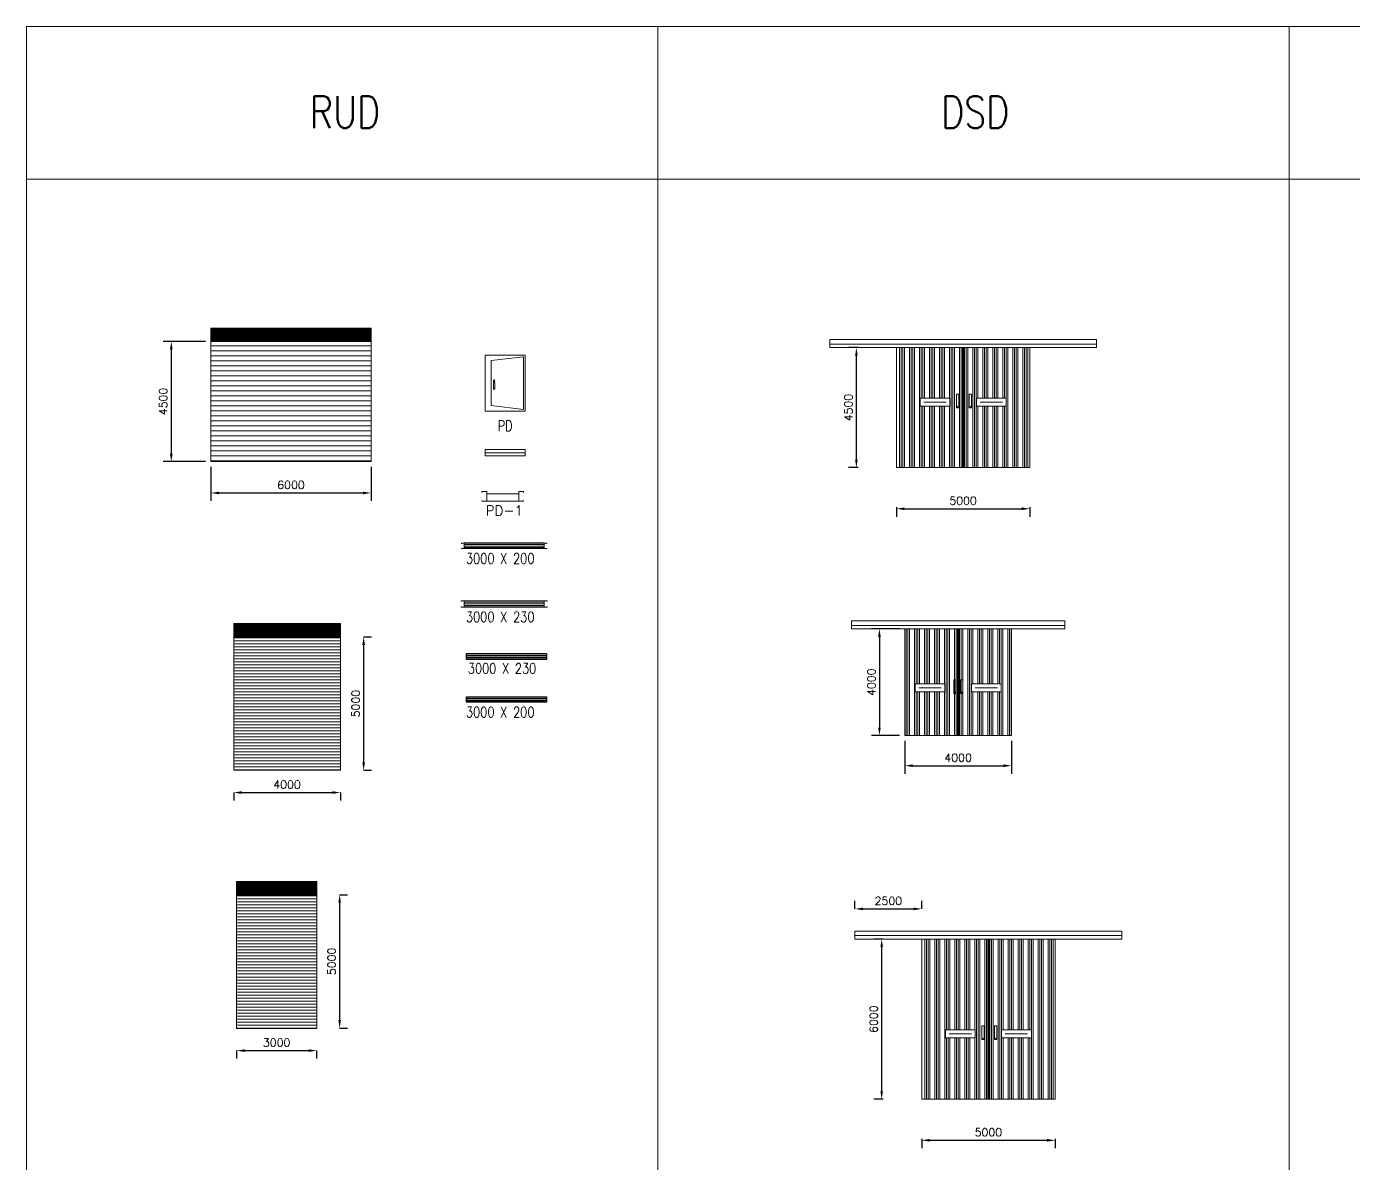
# Model space of a CAD drawing. Header units: millimetres. Extents: x 68421 to 1479662, y -51504 to 144751.
# Drawn here: x 68421 to 118163, y 102131 to 144751 of the extents above; entities that cross this region are included whole.
import ezdxf

# ---------------------------------------------------------------- set-up
doc = ezdxf.new("R2010")
doc.units = ezdxf.units.MM
doc.header["$LTSCALE"] = 0.35
doc.header["$MEASUREMENT"] = 0
doc.linetypes.add('CENTER', pattern=[6884.562, 4302.852, -860.57, 860.57, -860.57])
doc.linetypes.add('CONTIN', pattern=[0, 0, 0])
doc.layers.get('0').update_dxf_attribs({"linetype": 'CONTIN'})
doc.layers.get('Defpoints').update_dxf_attribs({"linetype": 'CONTINUOUS'})
doc.styles.add('ROMANS', font='simplex.shx')
doc.styles.add('SIMPLEX', font='simplex.shx', dxfattribs={"width": 0.8})
doc.styles.get("Standard").update_dxf_attribs({"font": 'txt.shx'})
doc.dimstyles.new('300', dxfattribs={"dimtxt": 300, "dimasz": 300, "dimexe": 300, "dimexo": 200, "dimgap": 150, "dimtad": 1, "dimdec": 0, "dimzin": 0, "dimdsep": 46, "dimtxsty": 'Standard', "dimcen": 0.09, "dimclrd": 4, "dimclre": 4, "dimclrt": 4, "dimadec": 0, "dimazin": 0, "dimtfac": 1, "dimtdec": 0, "dimtofl": 0, "dimtmove": 0, "dimatfit": 3, "dimfxl": 1, "dimtolj": 1, "dimtzin": 0, "dimarcsym": 0})
doc.dimstyles.new('Proposal Drawing', dxfattribs={"dimscale": 350, "dimtxt": 2.5, "dimasz": 2, "dimexe": 2, "dimexo": 2, "dimgap": 1, "dimtad": 1, "dimtoh": 1, "dimtxsty": 'ROMANS', "dimblk": 'OBLIQUE', "dimcen": 1.5, "dimclrd": 3, "dimclre": 3, "dimclrt": 2, "dimadec": 0, "dimazin": 2, "dimtfac": 1, "dimtmove": 2, "dimatfit": 2, "dimfxl": 1, "dimtolj": 1, "dimlwd": 0, "dimlwe": 0, "dimarcsym": 1})

# ---------------------------------------------------------------- blocks, each defined once
blk = doc.blocks.new('A$C19432024')
at = {"color": 1, "lineweight": 20}
for p, q in [((291, 592), (0, 592)), ((0, 592), (0, 541)), ((0, 51), (0, 0)), ((291, 0), (291, 592)), ((0, 0), (291, 0))]:
    blk.add_line(p, q, dxfattribs=at)
blk = doc.blocks.new('_Oblique')
at = {"color": 0, "linetype": 'ByBlock', "lineweight": -2}
blk.add_line((-0.5, -0.5), (0.5, 0.5), dxfattribs=at)
blk = doc.blocks.new('*D91')
at = {"color": 4, "linetype": 'Continuous', "lineweight": -2, "ltscale": 0.1}
for p, q in [((100538, 110540), (100178, 110540)), ((100478, 104840), (100478, 110240)), ((100538, 104540), (100178, 104540))]:
    blk.add_line(p, q, dxfattribs=at)
at = {"color": 4, "linetype": 'Continuous', "lineweight": 5}
for points in [[(100528, 110240), (100428, 110240), (100478, 110540)], [(100428, 104840), (100528, 104840), (100478, 104540)]]:
    blk.add_solid(points, dxfattribs=at)
at = {"layer": 'Defpoints', "color": 0, "linetype": 'Continuous', "lineweight": 5}
for p in [(100478, 110540), (101977, 110540), (101977, 104540)]:
    blk.add_point(p, dxfattribs=at)
at = {"color": 4, "linetype": 'Continuous', "lineweight": 0, "insert": (100178, 107540), "char_height": 300, "attachment_point": 5, "rotation": 90}
blk.add_mtext('\\A1;6000', dxfattribs=at)
blk = doc.blocks.new('*D92')
at = {"color": 4, "linetype": 'Continuous', "lineweight": -2, "ltscale": 0.1}
for p, q in [((101977, 103059), (101977, 102699)), ((102277, 102999), (106677, 102999)), ((106977, 103059), (106977, 102699))]:
    blk.add_line(p, q, dxfattribs=at)
at = {"color": 4, "linetype": 'Continuous', "lineweight": 5}
for points in [[(102277, 103049), (102277, 102949), (101977, 102999)], [(106677, 102949), (106677, 103049), (106977, 102999)]]:
    blk.add_solid(points, dxfattribs=at)
at = {"layer": 'Defpoints', "color": 0, "linetype": 'Continuous', "lineweight": 5}
for p in [(101977, 104540), (106977, 104540), (106977, 102999)]:
    blk.add_point(p, dxfattribs=at)
at = {"color": 4, "linetype": 'Continuous', "lineweight": 0, "insert": (104477, 103299), "char_height": 300, "attachment_point": 5}
blk.add_mtext('\\A1;5000', dxfattribs=at)
blk = doc.blocks.new('*D127')
at = {"color": 4, "linetype": 'Continuous', "lineweight": -2, "ltscale": 0.1}
for p, q in [((81058, 121868), (81358, 121868)), ((81058, 121568), (81058, 117168)), ((81058, 116868), (81358, 116868))]:
    blk.add_line(p, q, dxfattribs=at)
at = {"color": 4, "linetype": 'Continuous', "lineweight": 5}
for points in [[(81108, 121568), (81008, 121568), (81058, 121868)], [(81008, 117168), (81108, 117168), (81058, 116868)]]:
    blk.add_solid(points, dxfattribs=at)
at = {"layer": 'Defpoints', "color": 0, "linetype": 'Continuous', "lineweight": 5}
for p in [(80187, 121868), (80187, 116868), (81058, 116868)]:
    blk.add_point(p, dxfattribs=at)
at = {"color": 4, "linetype": 'Continuous', "lineweight": 0, "insert": (80758, 119368), "char_height": 300, "attachment_point": 5, "rotation": 90}
blk.add_mtext('\\A1;5000', dxfattribs=at)
blk = doc.blocks.new('*D128')
at = {"color": 4, "linetype": 'Continuous', "lineweight": -2, "ltscale": 0.1}
for p, q in [((76187, 116035), (76187, 115735)), ((76487, 116035), (79887, 116035)), ((80187, 116035), (80187, 115735))]:
    blk.add_line(p, q, dxfattribs=at)
at = {"color": 4, "linetype": 'Continuous', "lineweight": 5}
for points in [[(76487, 116085), (76487, 115985), (76187, 116035)], [(79887, 115985), (79887, 116085), (80187, 116035)]]:
    blk.add_solid(points, dxfattribs=at)
at = {"layer": 'Defpoints', "color": 0, "linetype": 'Continuous', "lineweight": 5}
for p in [(76187, 116868), (80187, 116868), (80187, 116035)]:
    blk.add_point(p, dxfattribs=at)
at = {"color": 4, "linetype": 'Continuous', "lineweight": 0, "insert": (78187, 116335), "char_height": 300, "attachment_point": 5}
blk.add_mtext('\\A1;4000', dxfattribs=at)
blk = doc.blocks.new('*D130')
at = {"color": 4, "linetype": 'Continuous', "lineweight": -2, "ltscale": 0.1}
for p, q in [((99477, 111674), (99477, 111974)), ((101977, 111674), (101977, 111974)), ((99777, 111674), (101677, 111674))]:
    blk.add_line(p, q, dxfattribs=at)
at = {"color": 4, "linetype": 'Continuous', "lineweight": 5}
for points in [[(99777, 111724), (99777, 111624), (99477, 111674)], [(101677, 111624), (101677, 111724), (101977, 111674)]]:
    blk.add_solid(points, dxfattribs=at)
at = {"layer": 'Defpoints', "color": 0, "linetype": 'Continuous', "lineweight": 5}
for p in [(101977, 111674), (99477, 110540), (101977, 110540)]:
    blk.add_point(p, dxfattribs=at)
at = {"color": 4, "linetype": 'Continuous', "lineweight": 0, "insert": (100727, 111974), "char_height": 300, "attachment_point": 5}
blk.add_mtext('\\A1;2500', dxfattribs=at)
blk = doc.blocks.new('*D131')
at = {"color": 4, "lineweight": -2, "ltscale": 0.1}
for p, q in [((101343, 117971), (101343, 116742)), ((105343, 117971), (105343, 116742)), ((101643, 117042), (105043, 117042))]:
    blk.add_line(p, q, dxfattribs=at)
at = {"color": 4, "linetype": 'Continuous', "lineweight": 5}
for points in [[(101643, 117092), (101643, 116992), (101343, 117042)], [(105043, 116992), (105043, 117092), (105343, 117042)]]:
    blk.add_solid(points, dxfattribs=at)
at = {"layer": 'Defpoints', "color": 0, "linetype": 'Continuous', "lineweight": 5}
for p in [(101343, 118171), (105343, 118171), (105343, 117042)]:
    blk.add_point(p, dxfattribs=at)
at = {"color": 4, "linetype": 'Continuous', "lineweight": 0, "insert": (103343, 117342), "char_height": 300, "attachment_point": 5}
blk.add_mtext('\\A1;4000', dxfattribs=at)
blk = doc.blocks.new('*D132')
at = {"color": 4, "lineweight": -2, "ltscale": 0.1}
for p, q in [((101143, 122171), (100093, 122171)), ((100393, 121871), (100393, 118471)), ((101143, 118171), (100093, 118171))]:
    blk.add_line(p, q, dxfattribs=at)
at = {"color": 4, "linetype": 'Continuous', "lineweight": 5}
for points in [[(100443, 121871), (100343, 121871), (100393, 122171)], [(100343, 118471), (100443, 118471), (100393, 118171)]]:
    blk.add_solid(points, dxfattribs=at)
at = {"layer": 'Defpoints', "color": 0, "linetype": 'Continuous', "lineweight": 5}
for p in [(101343, 122171), (100393, 118171), (101343, 118171)]:
    blk.add_point(p, dxfattribs=at)
at = {"color": 4, "linetype": 'Continuous', "lineweight": 0, "insert": (100093, 120171), "char_height": 300, "attachment_point": 5, "rotation": 90}
blk.add_mtext('\\A1;4000', dxfattribs=at)
blk = doc.blocks.new('*D145')
at = {"color": 4, "linetype": 'Continuous', "lineweight": -2, "ltscale": 0.1}
for p, q in [((80158, 112206), (80458, 112206)), ((80158, 111906), (80158, 107506)), ((80158, 107206), (80458, 107206))]:
    blk.add_line(p, q, dxfattribs=at)
at = {"color": 4, "linetype": 'Continuous', "lineweight": 5}
for points in [[(80208, 111906), (80108, 111906), (80158, 112206)], [(80108, 107506), (80208, 107506), (80158, 107206)]]:
    blk.add_solid(points, dxfattribs=at)
at = {"layer": 'Defpoints', "color": 0, "linetype": 'Continuous', "lineweight": 5}
for p in [(79298, 112206), (79297, 107206), (80158, 107206)]:
    blk.add_point(p, dxfattribs=at)
at = {"color": 4, "linetype": 'Continuous', "lineweight": 0, "insert": (79858, 109706), "char_height": 300, "attachment_point": 5, "rotation": 90}
blk.add_mtext('\\A1;5000', dxfattribs=at)
blk = doc.blocks.new('*D146')
at = {"color": 4, "linetype": 'Continuous', "lineweight": -2, "ltscale": 0.1}
for p, q in [((76297, 106362), (76297, 106062)), ((76597, 106362), (78997, 106362)), ((79297, 106362), (79297, 106062))]:
    blk.add_line(p, q, dxfattribs=at)
at = {"color": 4, "linetype": 'Continuous', "lineweight": 5}
for points in [[(76597, 106412), (76597, 106312), (76297, 106362)], [(78997, 106312), (78997, 106412), (79297, 106362)]]:
    blk.add_solid(points, dxfattribs=at)
at = {"layer": 'Defpoints', "color": 0, "linetype": 'Continuous', "lineweight": 5}
for p in [(76297, 107196), (79297, 107196), (79297, 106362)]:
    blk.add_point(p, dxfattribs=at)
at = {"color": 4, "linetype": 'Continuous', "lineweight": 0, "insert": (77797, 106662), "char_height": 300, "attachment_point": 5}
blk.add_mtext('\\A1;3000', dxfattribs=at)
blk = doc.blocks.new('*D153')
at = {"color": 4, "lineweight": -2, "ltscale": 0.1}
for p, q in [((75335, 128244), (75335, 126966)), ((81335, 128244), (81335, 126966)), ((75635, 127266), (81035, 127266))]:
    blk.add_line(p, q, dxfattribs=at)
at = {"color": 4, "linetype": 'Continuous', "lineweight": 5}
for points in [[(75635, 127316), (75635, 127216), (75335, 127266)], [(81035, 127216), (81035, 127316), (81335, 127266)]]:
    blk.add_solid(points, dxfattribs=at)
at = {"layer": 'Defpoints', "color": 0, "linetype": 'Continuous', "lineweight": 5}
for p in [(75335, 128444), (81335, 128444), (81335, 127266)]:
    blk.add_point(p, dxfattribs=at)
at = {"color": 4, "linetype": 'Continuous', "lineweight": 0, "insert": (78335, 127566), "char_height": 300, "attachment_point": 5}
blk.add_mtext('\\A1;6000', dxfattribs=at)
blk = doc.blocks.new('*D154')
at = {"color": 4, "lineweight": -2, "ltscale": 0.1}
for p, q in [((75135, 132944), (73547, 132944)), ((73847, 132644), (73847, 128744)), ((75135, 128444), (73547, 128444))]:
    blk.add_line(p, q, dxfattribs=at)
at = {"color": 4, "linetype": 'Continuous', "lineweight": 5}
for points in [[(73897, 132644), (73797, 132644), (73847, 132944)], [(73797, 128744), (73897, 128744), (73847, 128444)]]:
    blk.add_solid(points, dxfattribs=at)
at = {"layer": 'Defpoints', "color": 0, "linetype": 'Continuous', "lineweight": 5}
for p in [(75335, 132944), (73847, 128444), (75335, 128444)]:
    blk.add_point(p, dxfattribs=at)
at = {"color": 4, "linetype": 'Continuous', "lineweight": 0, "insert": (73547, 130694), "char_height": 300, "attachment_point": 5, "rotation": 90}
blk.add_mtext('\\A1;4500', dxfattribs=at)
blk = doc.blocks.new('*D157')
at = {"color": 4, "linetype": 'Continuous', "lineweight": -2, "ltscale": 0.1}
for p, q in [((99590, 132715), (99230, 132715)), ((99530, 128515), (99530, 132415)), ((99590, 128215), (99230, 128215))]:
    blk.add_line(p, q, dxfattribs=at)
at = {"color": 4, "linetype": 'Continuous', "lineweight": 5}
for points in [[(99580, 132415), (99480, 132415), (99530, 132715)], [(99480, 128515), (99580, 128515), (99530, 128215)]]:
    blk.add_solid(points, dxfattribs=at)
at = {"layer": 'Defpoints', "color": 0, "linetype": 'Continuous', "lineweight": 5}
for p in [(99530, 132715), (101029, 132715), (101029, 128215)]:
    blk.add_point(p, dxfattribs=at)
at = {"color": 4, "linetype": 'Continuous', "lineweight": 0, "insert": (99230, 130465), "char_height": 300, "attachment_point": 5, "rotation": 90}
blk.add_mtext('\\A1;4500', dxfattribs=at)
blk = doc.blocks.new('*D158')
at = {"color": 4, "linetype": 'Continuous', "lineweight": -2, "ltscale": 0.1}
for p, q in [((101029, 126734), (101029, 126374)), ((101329, 126674), (105729, 126674)), ((106029, 126734), (106029, 126374))]:
    blk.add_line(p, q, dxfattribs=at)
at = {"color": 4, "linetype": 'Continuous', "lineweight": 5}
for points in [[(101329, 126724), (101329, 126624), (101029, 126674)], [(105729, 126624), (105729, 126724), (106029, 126674)]]:
    blk.add_solid(points, dxfattribs=at)
at = {"layer": 'Defpoints', "color": 0, "linetype": 'Continuous', "lineweight": 5}
for p in [(101029, 128215), (106029, 128215), (106029, 126674)]:
    blk.add_point(p, dxfattribs=at)
at = {"color": 4, "linetype": 'Continuous', "lineweight": 0, "insert": (103529, 126974), "char_height": 300, "attachment_point": 5}
blk.add_mtext('\\A1;5000', dxfattribs=at)

msp = doc.modelspace()

# ---------------------------------------------------------------- hatches: boundary and pattern name
at = {"lineweight": 0, "ltscale": 0.1}
h = msp.add_hatch(dxfattribs=at)
h.set_pattern_fill('ANSI31', color=6, scale=200, angle=135, style=0)
h.set_pattern_definition([(180, (-180324.587, 119424.121), (0, -25), [])])
h.paths.add_polyline_path([(81335.12845, 132943.63352), (81335.12845, 133443.63352), (75335.27422, 133443.63352), (75335.27422, 132943.63352)])
h = msp.add_hatch(dxfattribs=at)
h.set_pattern_fill('ANSI31', color=6, scale=1500, angle=135, style=0)
h.set_pattern_definition([(180, (77062.63, 129972.72), (0, -187.5), [])])
h.paths.add_polyline_path([(81335.12845, 132943.63352), (75335.27422, 132943.63352), (75335.27422, 128443.63352), (81335.12845, 128443.63352)])
at = {"linetype": 'CONTIN', "lineweight": 0}
h = msp.add_hatch(dxfattribs=at)
h.set_pattern_fill('ANSI34', color=151, scale=500, angle=45, style=0)
h.set_pattern_definition([(90, (-167356.75, 118871.84), (-375, 6e-14), []), (90, (-167294.25, 118934.34), (-375, 6e-14), []), (90, (-167231.75, 118996.84), (-375, 6e-14), []), (90, (-167169.25, 119059.34), (-375, 6e-14), [])])
h.paths.add_polyline_path([(101029.45795, 132715.4629), (103510.33223, 132715.4629), (103510.33223, 128215.4629), (101029.45795, 128215.4629)])
h.paths.add_polyline_path([(101916.63072, 130515.57076), (101916.63072, 130817.37863), (103032.34483, 130817.37863), (103032.34483, 130515.57076)], flags=16)
h = msp.add_hatch(dxfattribs=at)
h.set_pattern_fill('ANSI34', color=151, scale=500, angle=45, style=0)
h.set_pattern_definition([(90, (-166856.75, 118871.84), (-375, 6e-14), []), (90, (-166794.25, 118934.34), (-375, 6e-14), []), (90, (-166731.75, 118996.84), (-375, 6e-14), []), (90, (-166669.25, 119059.34), (-375, 6e-14), [])])
h.paths.add_polyline_path([(105142.28518, 130515.57076), (105142.28518, 130817.37863), (104026.57107, 130817.37863), (104026.57107, 130515.57076)], flags=16)
h.paths.add_polyline_path([(103548.58367, 128215.4629), (103548.58367, 132715.4629), (106029.45795, 132715.4629), (106029.45795, 128215.4629)])
at = {"lineweight": 0, "ltscale": 0.1}
h = msp.add_hatch(dxfattribs=at)
h.set_pattern_fill('ANSI31', color=6, scale=120, angle=135, style=0)
h.set_pattern_definition([(180, (-166899.658, 120005.714), (-9e-16, -15), [])])
h.paths.add_polyline_path([(76187.04195, 121868.35685), (76187.04195, 122368.35685), (80187.04195, 122368.35685), (80187.04195, 121868.35685)])
h = msp.add_hatch(dxfattribs=at)
h.set_pattern_fill('ANSI31', color=6, scale=900, angle=135, style=0)
h.set_pattern_definition([(180, (-166899.66, 118005.71), (-7e-15, -112.5), [])])
h.paths.add_polyline_path([(76187.04195, 116868.35685), (76187.04195, 121878.26928), (80187.04195, 121878.26928), (80187.04195, 116868.35685)])
at = {"linetype": 'CONTIN', "lineweight": 0}
h = msp.add_hatch(dxfattribs=at)
h.set_pattern_fill('ANSI34', color=151, scale=500, angle=45, style=0)
h.set_pattern_definition([(90, (-167543.34, 108827.85), (-375, 6e-14), []), (90, (-167480.84, 108890.35), (-375, 6e-14), []), (90, (-167418.34, 108952.85), (-375, 6e-14), []), (90, (-167355.84, 109015.35), (-375, 6e-14), [])])
h.paths.add_polyline_path([(101342.87181, 122171.47219), (103323.74609, 122171.47219), (103323.74609, 118171.47219), (101342.87181, 118171.47219)])
h.paths.add_polyline_path([(101730.04458, 119814.08034), (101730.04458, 120115.88821), (102845.75869, 120115.88821), (102845.75869, 119814.08034)], flags=16)
h = msp.add_hatch(dxfattribs=at)
h.set_pattern_fill('ANSI34', color=151, scale=500, angle=45, style=0)
h.set_pattern_definition([(90, (-167043.34, 108827.85), (-375, 6e-14), []), (90, (-166980.84, 108890.35), (-375, 6e-14), []), (90, (-166918.34, 108952.85), (-375, 6e-14), []), (90, (-166855.84, 109015.35), (-375, 6e-14), [])])
h.paths.add_polyline_path([(104955.69904, 119814.08034), (104955.69904, 120115.88821), (103839.98493, 120115.88821), (103839.98493, 119814.08034)], flags=16)
h.paths.add_polyline_path([(103361.99753, 118171.47219), (103361.99753, 122171.47219), (105342.87181, 122171.47219), (105342.87181, 118171.47219)])
at = {"ltscale": 0.1}
h = msp.add_hatch(color=4, dxfattribs=at)
h.dxf.hatch_style = 1
h.paths.add_polyline_path([(84917.98552, 121016.57203), (84917.98552, 121246.57203), (87917.98552, 121246.57203), (87917.98552, 121016.57203)])
h = msp.add_hatch(color=4, dxfattribs=at)
h.dxf.hatch_style = 1
h.paths.add_polyline_path([(84917.98552, 119419.88462), (84917.98552, 119619.88462), (87917.98552, 119619.88462), (87917.98552, 119419.88462)])
at = {"lineweight": 0, "ltscale": 0.1}
h = msp.add_hatch(dxfattribs=at)
h.set_pattern_fill('ANSI31', color=6, scale=120, angle=135, style=0)
h.set_pattern_definition([(180, (-166789.765, 110333.12), (-9e-16, -15), [])])
h.paths.add_polyline_path([(76296.93492, 112195.76317), (76296.93492, 112695.76317), (79298.46616, 112705.67561), (79298.46616, 112205.67561)])
h = msp.add_hatch(dxfattribs=at)
h.set_pattern_fill('ANSI31', color=6, scale=900, angle=135, style=0)
h.set_pattern_definition([(180, (-166789.77, 108333.12), (-7e-15, -112.5), [])])
h.paths.add_polyline_path([(76296.93492, 107195.76317), (76296.93492, 112205.67561), (79296.93492, 112205.67561), (79296.93492, 107195.76317)])
at = {"linetype": 'CONTIN', "lineweight": 0}
h = msp.add_hatch(dxfattribs=at)
h.set_pattern_fill('ANSI34', color=151, scale=500, angle=45, style=0)
h.set_pattern_definition([(90, (-166408.93, 95196.6), (-375, 6e-14), []), (90, (-166346.43, 95259.1), (-375, 6e-14), []), (90, (-166283.93, 95321.6), (-375, 6e-14), []), (90, (-166221.43, 95384.1), (-375, 6e-14), [])])
h.paths.add_polyline_path([(101977.28038, 110540.20957), (104458.15466, 110540.20957), (104458.15466, 104540.20957), (101977.28038, 104540.20957)])
h.paths.add_polyline_path([(102864.45315, 106840.31743), (102864.45315, 107142.1253), (103980.16726, 107142.1253), (103980.16726, 106840.31743)], flags=16)
h = msp.add_hatch(dxfattribs=at)
h.set_pattern_fill('ANSI34', color=151, scale=500, angle=45, style=0)
h.set_pattern_definition([(90, (-165908.93, 95196.6), (-375, 6e-14), []), (90, (-165846.43, 95259.1), (-375, 6e-14), []), (90, (-165783.93, 95321.6), (-375, 6e-14), []), (90, (-165721.43, 95384.1), (-375, 6e-14), [])])
h.paths.add_polyline_path([(106090.10761, 106840.31743), (106090.10761, 107142.1253), (104974.39351, 107142.1253), (104974.39351, 106840.31743)], flags=16)
h.paths.add_polyline_path([(104496.40611, 104540.20957), (104496.40611, 110540.20957), (106977.28038, 110540.20957), (106977.28038, 104540.20957)])

# ---------------------------------------------------------------- linework, layer by layer
at = {"color": 0, "lineweight": 0, "ltscale": 0.1}
for p, q in [((75335.27422, 133443.63352), (81335.12845, 133443.63352)), ((75335.27422, 132943.63352), (81335.12845, 132943.63352)), ((75335.27422, 128443.63352), (80335.12845, 128443.63352)), ((76187.04195, 119868.35685), (76187.04195, 116868.35685)), ((76187.04195, 116868.35685), (79187.04195, 116868.35685)), ((76296.93492, 110195.76317), (76296.93492, 107195.76317)), ((76296.93492, 107195.76317), (79296.93492, 107195.76317))]:
    msp.add_line(p, q, dxfattribs=at)
at = {"color": 151, "linetype": 'CONTIN', "lineweight": 0}
for p, q in [((98529.45795, 133015.4629), (108529.45795, 133015.4629)), ((98529.45795, 132715.4629), (98529.45795, 133015.4629)), ((98529.45795, 132845.4629), (108529.45795, 132845.4629)), ((108529.45795, 132715.4629), (108529.45795, 133015.4629)), ((98529.45795, 132715.4629), (108529.45795, 132715.4629)), ((99342.87181, 122471.47219), (107342.87181, 122471.47219)), ((99342.87181, 122171.47219), (99342.87181, 122471.47219)), ((107342.87181, 122171.47219), (107342.87181, 122471.47219)), ((99342.87181, 122301.47219), (107342.87181, 122301.47219)), ((99342.87181, 122171.47219), (107342.87181, 122171.47219)), ((99477.28038, 110840.20957), (109477.28038, 110840.20957)), ((99477.28038, 110540.20957), (99477.28038, 110840.20957)), ((99477.28038, 110670.20957), (109477.28038, 110670.20957)), ((99477.28038, 110540.20957), (109477.28038, 110540.20957)), ((109477.28038, 110540.20957), (109477.28038, 110840.20957))]:
    msp.add_line(p, q, dxfattribs=at)
at = {"color": 7, "linetype": 'CONTIN', "lineweight": 0}
for p, q in [((103510.33223, 132715.4629), (103510.33223, 128215.4629)), ((103548.58367, 132715.4629), (103548.58367, 128215.4629)), ((103323.74609, 122171.47219), (103323.74609, 118171.47219)), ((103361.99753, 122171.47219), (103361.99753, 118171.47219)), ((104458.15466, 110540.20957), (104458.15466, 104540.20957)), ((104496.40611, 110540.20957), (104496.40611, 104540.20957))]:
    msp.add_line(p, q, dxfattribs=at)
at = {"color": 1, "lineweight": 0, "ltscale": 0.1}
msp.add_line((85612.72528, 128775.79142), (87112.72528, 128775.79142), dxfattribs=at)
at = {"color": 4, "ltscale": 0.1}
for p, q in [((87824.74745, 125377.75459), (84824.74745, 125377.75459)), ((87824.74745, 125317.75459), (84824.74745, 125317.75459)), ((87824.74745, 125237.75459), (84824.74745, 125237.75459)), ((87824.74745, 125177.75459), (84824.74745, 125177.75459)), ((84824.74745, 123217.36341), (87824.74745, 123217.36341)), ((84824.74745, 123142.36341), (87824.74745, 123142.36341)), ((84824.74745, 123062.36341), (87824.74745, 123062.36341)), ((87824.74745, 122987.36341), (84824.74745, 122987.36341))]:
    msp.add_line(p, q, dxfattribs=at)
at = {"color": 5, "ltscale": 0.1}
for p, q in [((84917.98552, 121171.57203), (87917.98552, 121171.57203)), ((84917.98552, 121091.57203), (87917.98552, 121091.57203)), ((84917.98552, 119559.88462), (87917.98552, 119559.88462)), ((84917.98552, 119479.88462), (87917.98552, 119479.88462))]:
    msp.add_line(p, q, dxfattribs=at)
at = {"color": 0, "lineweight": 0, "ltscale": 0.1}
for points in [[(68421, 144750.54254), (501597.00467, 144750.54254), (501597.00467, 139033.74584), (68421, 139033.74584)], [(68421, 144750.54254), (92087.59645, 144750.54254), (92087.59645, -32317), (68421, -32317)], [(92087.59645, 144750.54254), (115754.1929, 144750.54254), (115754.1929, -32316.10383), (92087.59645, -32316.10383)], [(115754.1929, 144750.54254), (165958.15042, 144750.54254), (165958.15042, -32314.46915), (115754.1929, -32314.46915)], [(81335.12845, 133443.63352), (75335.27422, 133443.63352), (75335.27422, 128443.63352), (81335.12845, 128443.63352)], [(85612.72528, 128660.96808), (87112.72528, 128660.96808), (87112.72528, 128890.61476), (85612.72528, 128890.61476)], [(76187.04195, 122378.26928), (80187.04195, 122378.26928), (80187.04195, 121878.26928), (76187.04195, 121878.26928)], [(76187.04195, 122378.26928), (80187.04195, 122378.26928), (80187.04195, 116868.35685), (76187.04195, 116868.35685)], [(76296.93492, 112705.67561), (79298.46616, 112705.67561), (79298.46616, 112205.67561), (76296.93492, 112205.67561)], [(76296.93492, 112705.67561), (79298.46616, 112705.67561), (79298.46616, 107195.76317), (76296.93492, 107195.76317)]]:
    msp.add_lwpolyline(points, close=True, dxfattribs=at)
at = {"color": 7, "linetype": 'Continuous', "lineweight": 0}
for points in [[(85612.72528, 130336.9863), (87112.72528, 130336.9863), (87112.72528, 132436.9863), (85612.72528, 132436.9863)], [(85670.70999, 127236.58131), (86870.70999, 127236.58131), (86870.70999, 126957.8998), (85670.70999, 126957.8998)]]:
    msp.add_lwpolyline(points, close=True, dxfattribs=at)
at = {"color": 1, "linetype": 'Continuous', "lineweight": 0}
for points in [[(85843.65794, 130538.3373), (87055.73143, 130392.88657), (87055.73143, 132370.49347), (85843.65794, 132232.68368)], [(85921.2757, 131403.5543), (85972.59123, 131409.38875), (85972.59123, 131157.27331), (85921.2757, 131151.43886)]]:
    msp.add_lwpolyline(points, close=True, dxfattribs=at)
at = {"color": 7, "linetype": 'CONTIN', "lineweight": 0}
for points in [[(106029.45795, 132715.4629), (101029.45795, 132715.4629), (101029.45795, 128215.4629), (106029.45795, 128215.4629)], [(106029.45795, 132715.4629), (101029.45795, 132715.4629), (101029.45795, 128215.4629), (106029.45795, 128215.4629)], [(103548.58367, 128215.4629), (106029.45795, 128215.4629), (106029.45795, 132715.4629), (103548.58367, 132715.4629)], [(105342.87181, 122171.47219), (101342.87181, 122171.47219), (101342.87181, 118171.47219), (105342.87181, 118171.47219)], [(105342.87181, 122171.47219), (101342.87181, 122171.47219), (101342.87181, 118171.47219), (105342.87181, 118171.47219)], [(103323.74609, 118171.47219), (101342.87181, 118171.47219), (101342.87181, 122171.47219), (103323.74609, 122171.47219)], [(103361.99753, 118171.47219), (105342.87181, 118171.47219), (105342.87181, 122171.47219), (103361.99753, 122171.47219)], [(106977.28038, 110540.20957), (101977.28038, 110540.20957), (101977.28038, 104540.20957), (106977.28038, 104540.20957)], [(106977.28038, 110540.20957), (101977.28038, 110540.20957), (101977.28038, 104540.20957), (106977.28038, 104540.20957)], [(104496.40611, 104540.20957), (106977.28038, 104540.20957), (106977.28038, 110540.20957), (104496.40611, 110540.20957)]]:
    msp.add_lwpolyline(points, close=True, dxfattribs=at)
at = {"color": 151, "linetype": 'CONTIN', "lineweight": 0}
for points in [[(103369.93611, 130964.60859), (103287.26879, 130964.60859), (103287.26879, 130454.52232), (103369.93611, 130454.52232)], [(103759.29396, 130964.60859), (103841.96128, 130964.60859), (103841.96128, 130454.52232), (103759.29396, 130454.52232)], [(103032.34483, 130817.37863), (101916.63072, 130817.37863), (101916.63072, 130515.57076), (103032.34483, 130515.57076)], [(104026.57107, 130817.37863), (105142.28518, 130817.37863), (105142.28518, 130515.57076), (104026.57107, 130515.57076)], [(102845.75869, 120115.88821), (101730.04458, 120115.88821), (101730.04458, 119814.08034), (102845.75869, 119814.08034)], [(103259.76196, 120263.11817), (103177.09465, 120263.11817), (103177.09465, 119753.03191), (103259.76196, 119753.03191)], [(103436.6379, 120263.11817), (103519.30522, 120263.11817), (103519.30522, 119753.03191), (103436.6379, 119753.03191)], [(103839.98493, 120115.88821), (104955.69904, 120115.88821), (104955.69904, 119814.08034), (103839.98493, 119814.08034)], [(103980.16726, 107142.1253), (102864.45315, 107142.1253), (102864.45315, 106840.31743), (103980.16726, 106840.31743)], [(104317.75855, 107289.35526), (104235.09123, 107289.35526), (104235.09123, 106779.26899), (104317.75855, 106779.26899)], [(104707.11639, 107289.35526), (104789.78371, 107289.35526), (104789.78371, 106779.26899), (104707.11639, 106779.26899)], [(104974.39351, 107142.1253), (106090.10761, 107142.1253), (106090.10761, 106840.31743), (104974.39351, 106840.31743)]]:
    msp.add_lwpolyline(points, close=True, dxfattribs=at)
at = {"color": 0, "ltscale": 0.1}
for points in [[(84917.98552, 121016.57203), (84917.98552, 121246.57203), (87917.98552, 121246.57203), (87917.98552, 121016.57203)], [(84917.98552, 119419.88462), (84917.98552, 119619.88462), (87917.98552, 119619.88462), (87917.98552, 119419.88462)]]:
    msp.add_lwpolyline(points, close=True, dxfattribs=at)
at = {"color": 151, "linetype": 'CONTIN', "lineweight": 0}
for centre in [(103327.2653, 130498.02502), (103801.96477, 130498.02502), (103217.09115, 119796.5346), (103479.30871, 119796.5346), (104275.08773, 106822.77168), (104749.78721, 106822.77168)]:
    msp.add_circle(centre, 9.37815, dxfattribs=at)
at = {"color": 1, "lineweight": 0, "ltscale": 0.1}
msp.add_ellipse((85948.72077, 131470.57769), major_axis=(0, -34.94644), ratio=0.7435406374, dxfattribs=at)

# ---------------------------------------------------------------- block references
at = {"color": 7, "linetype": 'ByBlock', "lineweight": 0, "ltscale": 0.1, "yscale": 0.6052041610361778, "zscale": 0.6052041610361778}
for p, xscale in [((85494.47427, 126957.89985), 0.6052041610361778), ((87046.94571, 126957.89985), -0.6052041610361778)]:
    msp.add_blockref('A$C19432024', p, dxfattribs=dict(at, xscale=xscale))
at = {"color": 7, "linetype": 'ByBlock', "lineweight": 0, "ltscale": 0.1, "rotation": 180}
for p, xscale, yscale, zscale in [((84726.31073, 125377.75456), -0.3380376754812043, 0.3380376754812043, 0.3380376754812043), ((87923.18417, 125377.75456), 0.3380376754812043, 0.3380376754812043, 0.3380376754812043), ((84711.54522, 123217.36338), -0.388743326803385, 0.388743326803385, 0.388743326803385), ((87937.94967, 123217.36338), 0.388743326803385, 0.388743326803385, 0.388743326803385)]:
    msp.add_blockref('A$C19432024', p, dxfattribs=dict(at, xscale=xscale, yscale=yscale, zscale=zscale))

# ---------------------------------------------------------------- texts
at = {"color": 7, "linetype": 'ByBlock', "lineweight": 0, "style": 'SIMPLEX', "width": 0.8}
for s, p in [('RUD', (79044.58984, 140944.75232)), ('DSD', (102711.18629, 140944.75232))]:
    msp.add_text(s, height=1200, dxfattribs=at).set_placement(p)
at = {"color": 7, "lineweight": 0, "style": 'SIMPLEX', "width": 0.8}
for s, p in [('PD', (86082.90948, 129587.70391)), ('3000 X 200', (84893.08469, 124613.87955)), ('3000 X 230', (84893.08469, 122423.48838)), ('3000 X 230', (84963.22292, 120493.64744)), ('3000 X 200', (84893.08469, 118853.84399))]:
    msp.add_text(s, height=390, dxfattribs=at).set_placement(p)
at = {"color": 7, "linetype": 'Continuous', "lineweight": 0, "style": 'SIMPLEX'}
msp.add_text('PD-1', height=370, dxfattribs=at).set_placement((85631.97873, 126419.63764))

# ---------------------------------------------------------------- dimensions: what is measured, and where the dimension line sits
at = {"color": 0, "lineweight": 0, "ltscale": 0.1}
for base, p1, p2, override, picture, middle in [((73846.95887, 128443.63352), (75335.27422, 132943.63352), (75335.27422, 128443.63352), {"dimtmove": 1, "dimtfillclr": 4}, '*D154', (73546.95887, 130693.63352)), ((99530.19729, 132715.4629), (101029.45795, 128215.4629), (101029.45795, 132715.4629), {"dimfxl": 60, "dimfxlon": 1, "dimtfillclr": 4, "dimarcsym": 1}, '*D157', (99230.19729, 130465.4629)), ((100393.12847, 118171.47219), (101342.87181, 122171.47219), (101342.87181, 118171.47219), {"dimtfillclr": 4}, '*D132', (100093.12847, 120171.47219)), ((81057.94068, 116868.35685), (80187.04195, 121868.26928), (80187.04195, 116868.35685), {"dimfxl": 0.18, "dimfxlon": 1, "dimtfillclr": 4, "dimarcsym": 1}, '*D127', (80757.94068, 119368.31306)), ((80157.92213, 107205.76317), (79298.46616, 112205.67561), (79296.93492, 107205.76317), {"dimfxl": 0.18, "dimfxlon": 1, "dimtfillclr": 4, "dimarcsym": 1}, '*D145', (79857.92213, 109705.71939)), ((100478.01972, 110540.20957), (101977.28038, 104540.20957), (101977.28038, 110540.20957), {"dimfxl": 60, "dimfxlon": 1, "dimtfillclr": 4, "dimarcsym": 1}, '*D91', (100178.01972, 107540.20957))]:
    dim = msp.add_linear_dim(base=base, p1=p1, p2=p2, angle=90, dimstyle='300', override=override, dxfattribs=at)
    dim.commit()
    dim.dimension.update_dxf_attribs({"geometry": picture, "text_midpoint": middle})
for base, p1, p2, override, picture, middle in [((81335.12845, 127265.53092), (75335.27422, 128443.63352), (81335.12845, 128443.63352), {"dimtfillclr": 4}, '*D153', (78335.20133, 127565.53092)), ((106029.45795, 126674.04514), (101029.45795, 128215.4629), (106029.45795, 128215.4629), {"dimfxl": 60, "dimfxlon": 1, "dimtfillclr": 4, "dimarcsym": 1}, '*D158', (103529.45795, 126974.04514)), ((105342.87181, 117041.64325), (101342.87181, 118171.47219), (105342.87181, 118171.47219), {"dimtfillclr": 4}, '*D131', (103342.87181, 117341.64325)), ((80187.04195, 116034.7471), (76187.04195, 116868.35685), (80187.04195, 116868.35685), {"dimfxl": 0.18, "dimfxlon": 1, "dimtfillclr": 4, "dimarcsym": 1}, '*D128', (78187.04195, 116334.7471)), ((101977.28038, 111674.21095), (99477.28038, 110540.20957), (101977.28038, 110540.20957), {"dimfxl": 0.18, "dimfxlon": 1, "dimtfillclr": 4, "dimarcsym": 1}, '*D130', (100727.28038, 111974.21095)), ((79296.93492, 106362.15343), (76296.93492, 107195.76317), (79296.93492, 107195.76317), {"dimfxl": 0.18, "dimfxlon": 1, "dimtfillclr": 4, "dimarcsym": 1}, '*D146', (77796.93492, 106662.15343)), ((106977.28038, 102998.79181), (101977.28038, 104540.20957), (106977.28038, 104540.20957), {"dimfxl": 60, "dimfxlon": 1, "dimtfillclr": 4, "dimarcsym": 1}, '*D92', (104477.28038, 103298.79181))]:
    dim = msp.add_linear_dim(base=base, p1=p1, p2=p2, dimstyle='300', override=override, dxfattribs=at)
    dim.commit()
    dim.dimension.update_dxf_attribs({"geometry": picture, "text_midpoint": middle})

# ---------------------------------------------------------------- leaders
at = {"color": 6, "linetype": 'CENTER', "lineweight": 0, "ltscale": 100}
for points in [[(102057.92937, 130667.98352), (102894.24096, 130667.98352)], [(105000.98652, 130667.98352), (104164.67494, 130667.98352)], [(101871.34323, 119966.49311), (102707.65482, 119966.49311)], [(104814.40038, 119966.49311), (103978.0888, 119966.49311)], [(103005.75181, 106992.73019), (103842.0634, 106992.73019)], [(105948.80896, 106992.73019), (105112.49737, 106992.73019)]]:
    msp.add_leader(points, dimstyle='Proposal Drawing', override={"dimasz": 0.4, "dimtad": 0, "dimclrd": 7}, dxfattribs=at)

doc.saveas('drawing.dxf')
